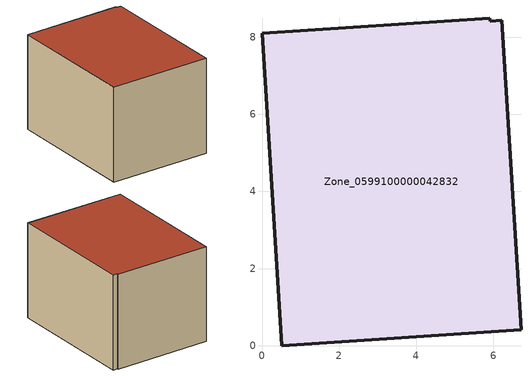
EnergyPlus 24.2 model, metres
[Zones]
Zone_0599100000042832
 floor ground (C_G): 6.21,8.44 6.72,0.41 0.51,0 0,8.1 5.91,8.49 5.92,8.41 z0
 wall outside (C_F): 0.51,0 6.72,0.41 6.21,8.44 5.92,8.41 5.91,8.49 0,8.1 0.51,0 z0:5.77
 roof outside (C_R): 6.72,0.41 6.21,8.44 5.92,8.41 5.91,8.49 0,8.1 0.51,0 z5.77
[BUILDING]
Pand.0599100000042832: North Axis=0; Terrain=City; Loads Convergence Tolerance Value=0.04; Temperature Convergence Tolerance Value=0.4; Solar Distribution=FullExterior; Maximum Number of Warmup Days=25; Minimum Number of Warmup Days=1
[Site:Location]
Rotterdam.The.Hague.AP_ZH_NLD Design_Conditions: Latitude=51.96; Longitude=4.45; Time Zone=1; Elevation=-4.5
[SITE:GROUNDTEMPERATURE:BUILDINGSURFACE]
18, 18, 18, 18, 18, 18, 18, 18, 18, 18, 18, 18
[MATERIAL] Thermal Absorptance=0.9; Solar Absorptance=0.7; Visible Absorptance=0.7
Name | Roughness | Thickness | Conductivity | Density | Specific Heat
G.TI.1946-1964 | MediumSmooth | 0.15 | 1 | 540 | 1210
F.TI.1946-1964 | Rough | 0.3 | 0.857143 | 1920 | 840
R.TI.1946-1964 | MediumRough | 0.2 | 0.277778 | 1500 | 1000
[CONSTRUCTION]
C_G: G.TI.1946-1964
C_F: F.TI.1946-1964
C_R: R.TI.1946-1964
[ZONE]
Zone_0599100000042832: Type=1; Multiplier=1; Ceiling Height=Autocalculate; Volume=Autocalculate; Floor Area=autocalculate; Part of Total Floor Area=Yes
[ZONEINFILTRATION:DESIGNFLOWRATE]
Infil_Zone_0599100000042832: Zone or ZoneList or Space or SpaceList=Zone_0599100000042832; Schedule=AlwaysOn; Design Flow Rate Calculation Method=Flow/Area; Flow Rate per Floor Area=0.003; Constant Term Coefficient=1; Temperature Term Coefficient=0; Velocity Term Coefficient=0; Velocity Squared Term Coefficient=0
[HVACTEMPLATE:ZONE:IDEALLOADSAIRSYSTEM]
Zone_0599100000042832: Maximum Heating Supply Air Temperature=50; Minimum Cooling Supply Air Temperature=13; Maximum Heating Supply Air Humidity Ratio=0.0156; Minimum Cooling Supply Air Humidity Ratio=0.0077; Heating Limit=NoLimit; Cooling Limit=NoLimit; Dehumidification Control Type=ConstantSensibleHeatRatio; Cooling Sensible Heat Ratio=0.7; Dehumidification Setpoint=60; Humidification Control Type=None; Humidification Setpoint=30; Outdoor Air Method=None; Outdoor Air Flow Rate per Person=0.00944; Outdoor Air Flow Rate per Zone Floor Area=0; Outdoor Air Flow Rate per Zone=0; Demand Controlled Ventilation Type=None; Outdoor Air Economizer Type=NoEconomizer; Heat Recovery Type=None; Sensible Heat Recovery Effectiveness=0.7; Latent Heat Recovery Effectiveness=0.65
[ZONECONTROL:THERMOSTAT]
ThermostatControl_Zone_0599100000042832: Zone or ZoneList=Zone_0599100000042832; Control Type Schedule=DualSetpointControlType; Control 1=Thermostat_Zone_0599100000042832; Temperature Difference Between Cutout And Setpoint=0
[THERMOSTATSETPOINT:DUALSETPOINT]
Thermostat_Zone_0599100000042832: Heating Setpoint Temperature Schedule=HeatingSetpoint_Zone_0599100000042832; Cooling Setpoint Temperature Schedule=CoolingSetpoint_Zone_0599100000042832
[SCHEDULE:COMPACT]
HeatingSetpoint_Zone_0599100000042832: Through: 12/31, For: AllDays, Until: 24:00, 21
CoolingSetpoint_Zone_0599100000042832: Through: 12/31, For: AllDays, Until: 24:00, 24
DualSetpointControlType: Through: 12/31, For: AllDays, Until: 24:00, 4
AlwaysOn: Through: 12/31, For: AllDays, Until: 24:00, 1
